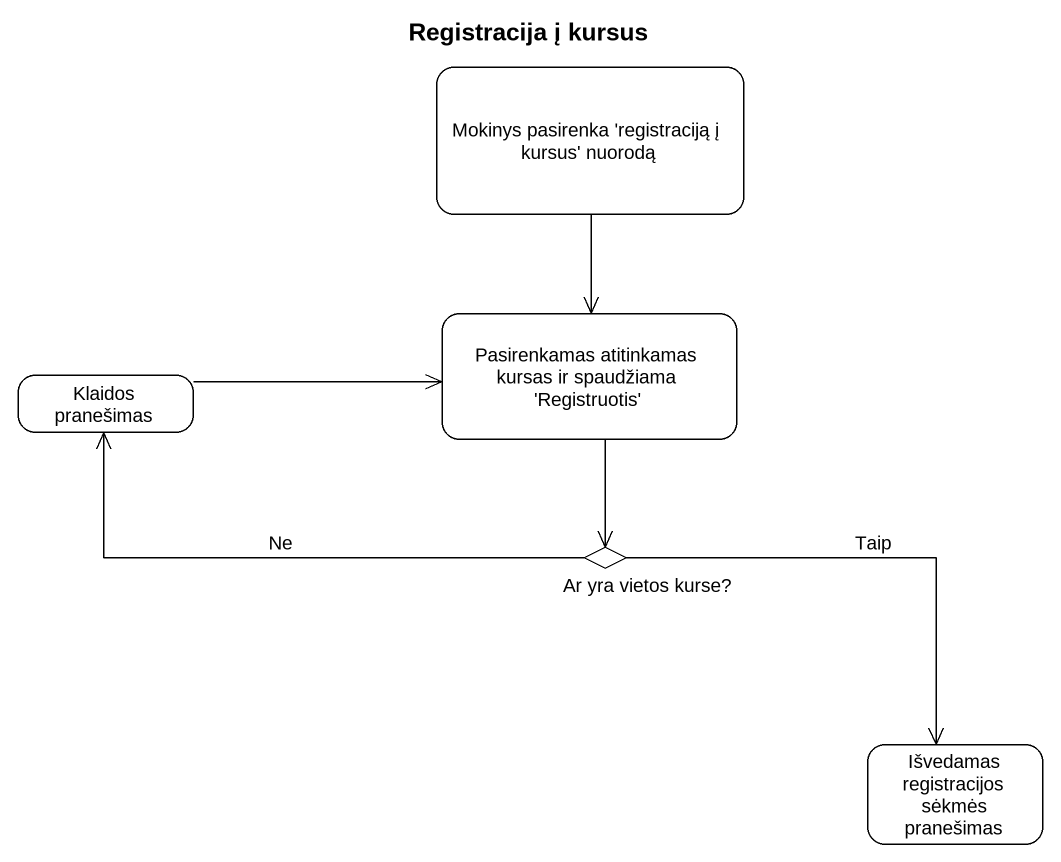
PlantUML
@startuml
title Registracija į kursus
hide empty description
state "Mokinys pasirenka 'registraciją į kursus' nuorodą" as Mokinys_pasirenka
state "Pasirenkamas atitinkamas kursas ir spaudžiama 'Registruotis'" as Pasirenkamas_atitinkamas
state "Klaidos pranešimas" as Klaidos_pranešimas
state "Ar yra vietos kurse?" as Ar_yra_vietos_kurse <<choice>>
state "Išvedamas registracijos sėkmės pranešimas" as Išvedamas_registracijos
Mokinys_pasirenka --> Pasirenkamas_atitinkamas
Pasirenkamas_atitinkamas --> Ar_yra_vietos_kurse
Klaidos_pranešimas -right-> Pasirenkamas_atitinkamas
Ar_yra_vietos_kurse -left-> Klaidos_pranešimas : Ne
Ar_yra_vietos_kurse --> Išvedamas_registracijos : Taip
@enduml
